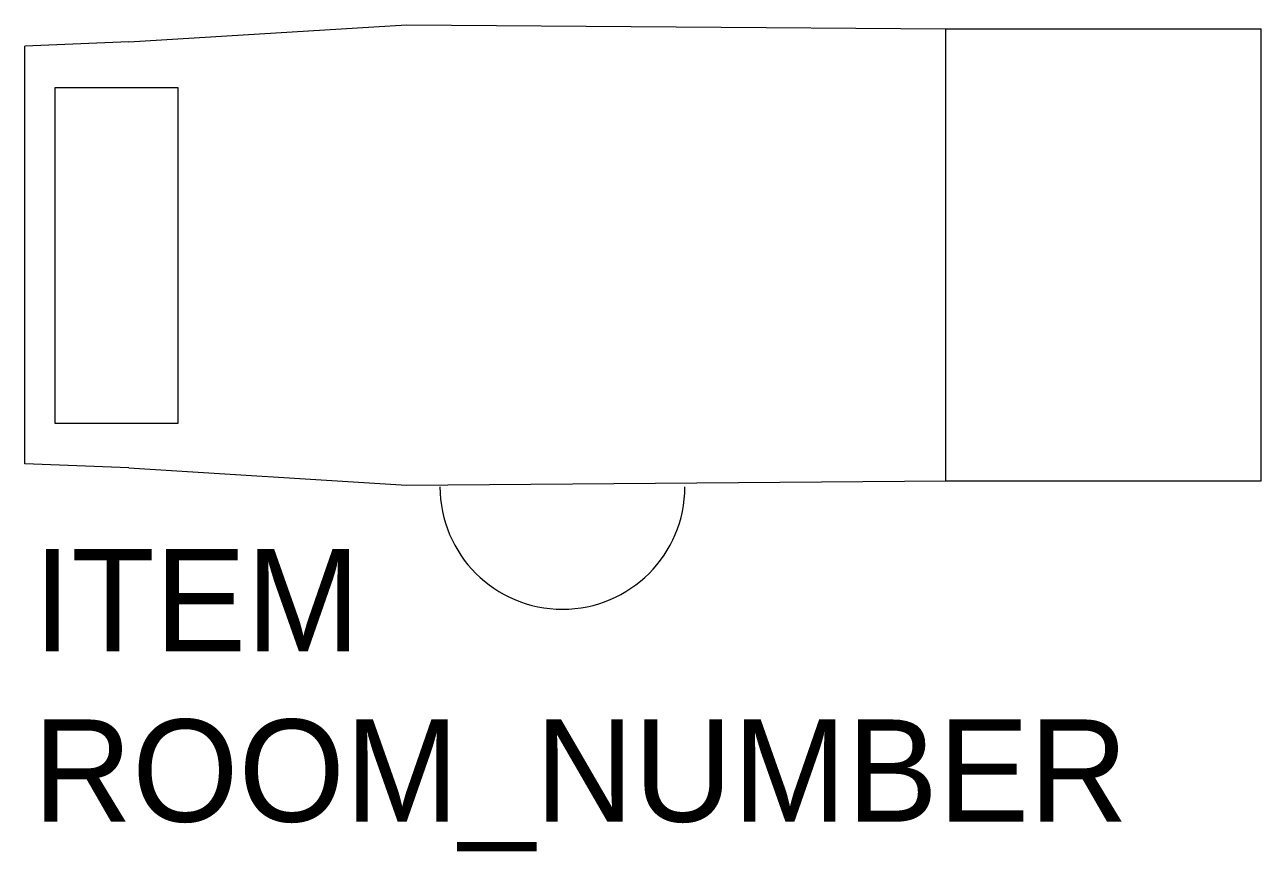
# Model space of a CAD drawing. Extents: x 0 to 1.84, y -0.58 to 0.65.
import ezdxf

# ---------------------------------------------------------------- set-up
doc = ezdxf.new("R2010")
doc.units = 0
doc.header["$LTSCALE"] = 24
doc.linetypes.add('HIDDEN', pattern=[0.375, 0.25, -0.125])
doc.layers.get('0').update_dxf_attribs({"linetype": 'CONTINUOUS'})
doc.styles.add('ATT', font='txt')

msp = doc.modelspace()

# ---------------------------------------------------------------- linework, layer by layer
at = {"color": 0, "linetype": 'BYBLOCK'}
for p, q in [((0.1552, 0.6286), (0.5685, 0.6541)), ((0.5685, 0.6541), (1.3716, 0.6477)), ((1.3716, -0.0254), (1.3716, 0.6477)), ((0.1552, 0.6286), (0, 0.6223)), ((0, 0), (0, 0.6223)), ((0.1552, -0.0063), (0, 0)), ((0.1552, -0.0063), (0.5685, -0.0318)), ((0.5685, -0.0318), (1.3716, -0.0254))]:
    msp.add_line(p, q, dxfattribs=at)
at = {"color": 9, "linetype": 'HIDDEN'}
for p, q in [((1.3716, 0.6477), (1.8415, 0.6477)), ((1.8415, -0.0254), (1.8415, 0.6477)), ((1.3716, -0.0254), (1.8415, -0.0254))]:
    msp.add_line(p, q, dxfattribs=at)
at = {"color": 9, "linetype": 'BYBLOCK'}
for p, q in [((0.0448, 0.5602), (0.0448, 0.0604)), ((0.2285, 0.5602), (0.0448, 0.5602)), ((0.2285, 0.0604), (0.2285, 0.5602)), ((0.0448, 0.0604), (0.2285, 0.0604))]:
    msp.add_line(p, q, dxfattribs=at)
msp.add_arc((0.8008, -0.0344), 0.1824, 180, 0, dxfattribs=at)

# ---------------------------------------------------------------- texts
at = {"color": 0, "linetype": 'BYBLOCK', "style": 'ATT'}
for tag, p, s, flags in [('ITEM', (0.0127, -0.2794), 'EXAMINATION TABLE', 3), ('ROOM_NUMBER', (0.0127, -0.5334), '', 1)]:
    msp.add_attdef(tag, p, s, height=0.1524, dxfattribs=dict(at, flags=flags))

doc.saveas('drawing.dxf')
